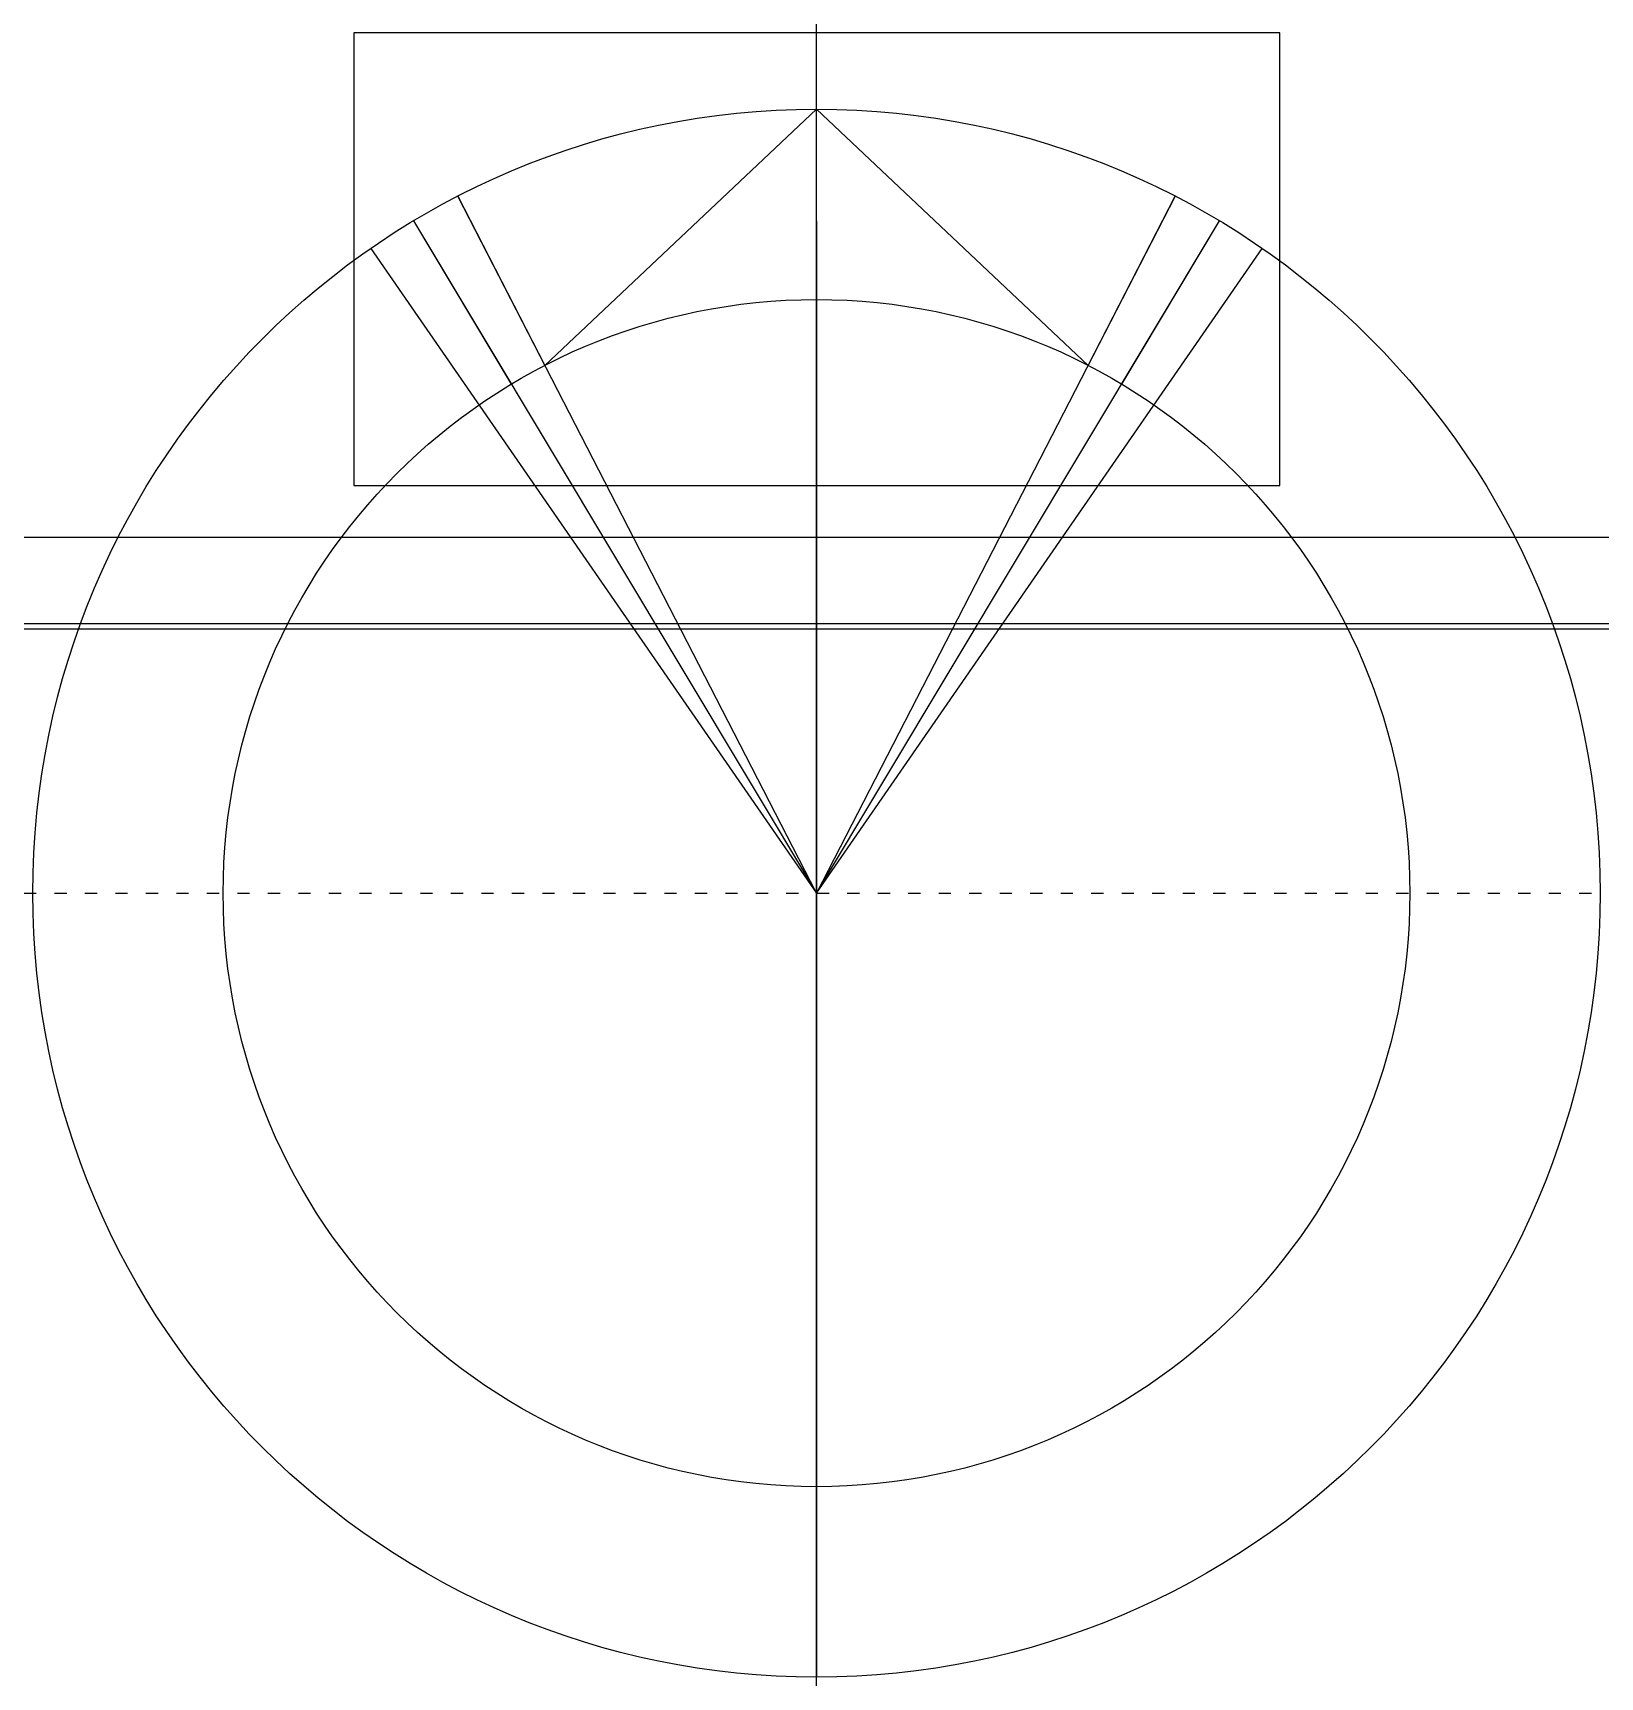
# Model space of a CAD drawing. Extents: x -926 to 11605, y -7542 to 926.
# Drawn here: x 8521 to 11605, y -7542 to -4308 of the extents above; entities that cross this region are included whole.
import ezdxf

# ---------------------------------------------------------------- set-up
doc = ezdxf.new("R2010")
doc.units = 0
doc.header["$LTSCALE"] = 2
doc.linetypes.add('ACAD_ISO03W100', pattern=[30, 12, -18])
doc.layers.get('0').update_dxf_attribs({"linetype": 'CONTINUOUS'})
doc.layers.add('BARREL', color=5, linetype='CONTINUOUS')
doc.layers.add('CONSTRUCTION', color=2, linetype='CONTINUOUS')

msp = doc.modelspace()

# ---------------------------------------------------------------- linework, layer by layer
at = {"color": 3}
for p, q in [((9528.403, -4962.045), (10062.743, -4458.118)), ((10062.743, -4458.118), (10597.082, -4962.045)), ((9357.008, -4629.11), (9528.403, -4962.045)), ((10597.082, -4962.045), (10768.478, -4629.11)), ((9269.629, -4677.74), (9462.245, -4998.865)), ((10663.241, -4998.865), (10855.857, -4677.74)), ((9185.586, -4731.932), (10062.743, -6000)), ((10062.743, -6000), (10939.9, -4731.932))]:
    msp.add_line(p, q, dxfattribs=at)
for p, q in [((10062.743, -6000), (9357.008, -4629.11)), ((10768.478, -4629.11), (10062.743, -6000)), ((9269.629, -4677.74), (10062.743, -6000)), ((10062.743, -4677.74), (10062.743, -6000)), ((10062.743, -6000), (10855.857, -4677.74)), ((10062.743, -6000), (10855.857, -4677.74)), ((10062.743, -6000), (10062.743, -7541.88))]:
    msp.add_line(p, q)
for radius in [1541.882, 1167.42]:
    msp.add_circle((10062.743, -6000), radius)
for radius in [1541.882, 1167.42]:
    msp.add_circle((10062.743, -6000), radius, dxfattribs=at)
at = {"layer": 'BARREL'}
msp.add_lwpolyline([(9152.308, -5198.118), (10974.428, -5198.118), (10974.428, -4308.118), (9152.308, -4308.118)], close=True, dxfattribs=at)
msp.add_lwpolyline([(9152.308, -5198.118), (10974.428, -5198.118), (10974.428, -4308.118), (9152.308, -4308.118)], close=True, dxfattribs=at)
at = {"layer": 'CONSTRUCTION', "color": 2}
for p, direction in [((10062.743, -6000), (0, 1)), ((0, -5300), (1, 0)), ((0, -5480), (1, 0))]:
    msp.add_xline(p, direction, dxfattribs=at)
at = {"layer": 'CONSTRUCTION'}
msp.add_xline((0, -5470), (1, 0), dxfattribs=at)
at = {"layer": 'CONSTRUCTION', "color": 2, "linetype": 'ACAD_ISO03W100'}
msp.add_xline((0, -6000), (1, 0), dxfattribs=at)

doc.saveas('drawing.dxf')
